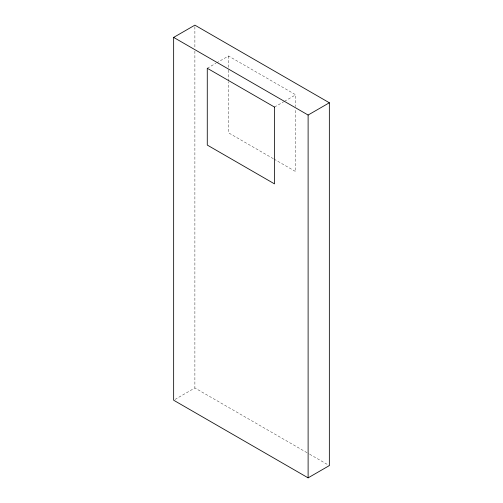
<?xml version="1.0" encoding="UTF-8"?>
<svg xmlns="http://www.w3.org/2000/svg" width="503" height="503" viewBox="0 0 503 503"><rect width="100%" height="100%" fill="white"/><g stroke="black" fill="none" stroke-linecap="round" stroke-linejoin="round"><path stroke-width="0.38" stroke-dasharray="2.52 1.89" d="M207.274 68.257L215.894 63.277M216.56 62.894L228.5 55.996L295.726 94.809L295.726 106.567M274.5 107.07L283.786 101.707M284.453 101.323L295.726 94.809M174.981 399.457L194.887 387.964L308.974 453.832M273.318 158.684L228.5 132.811L228.5 81.863M273.997 159.08L295.726 171.624L295.726 109.704M309.653 454.222L329.346 465.596M228.5 55.996L228.5 69.32M228.5 70.106L228.5 81.077M194.887 26.722L194.887 47.923M194.887 51.067L194.887 387.964"/><path stroke-width="0.75" d="M173.654 37.404L194.887 25.15L329.346 102.775L329.346 465.596L308.113 477.85L173.654 400.225L173.654 37.404L308.113 115.036L329.346 102.775M308.113 115.036L308.113 477.85M274.5 107.07L207.274 68.257L207.274 145.065L274.5 183.878L274.5 107.07"/></g></svg>
